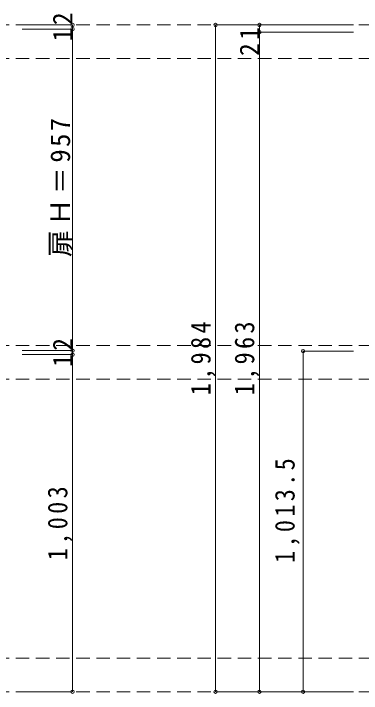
# Model space of a CAD drawing. Units: millimetres at full size, sheet at 1:20. Extents: x -3922 to 3878, y -2932 to 2722.
# Drawn here: x -2078 to -1044, y -1716 to 307 of the extents above; entities that cross this region are included whole.
import ezdxf

# ---------------------------------------------------------------- set-up
doc = ezdxf.new("R2010")
doc.units = ezdxf.units.MM
doc.header["$LTSCALE"] = 20
doc.header["$PDMODE"] = 32
doc.header["$PDSIZE"] = 10
doc.linetypes.add('DASHED2', pattern=[3, 2, -1])
doc.layers.add('0-B_寸法', color=7, linetype='Continuous', lineweight=9)
doc.styles.add('ＭＳ ゴシック', font='')
doc.styles.get('ＭＳ ゴシック').set_extended_font_data('MS Gothic')

msp = doc.modelspace()

# ---------------------------------------------------------------- linework, layer by layer
at = {"layer": '0-B_寸法', "color": 4, "linetype": 'DASHED2'}
for p, q in [((3008.16, 272.73), (-3093.22, 272.73)), ((3008.16, 172.73), (-3093.22, 172.73)), ((3008.16, -681.27), (-3093.22, -681.27)), ((3008.16, -781.27), (-3093.22, -781.27)), ((3008.16, -1611.27), (-3093.22, -1611.27)), ((3008.16, -1711.27), (-3093.22, -1711.27))]:
    msp.add_line(p, q, dxfattribs=at)
at = {"layer": '0-B_寸法', "color": 4}
for p, q in [((-1903.22, 272.73), (-2053.22, 272.73)), ((-1903.22, 260.73), (-1903.22, 272.73)), ((-1477.73, 272.73), (-1477.73, -1711.27)), ((-1477.73, 272.73), (-1067.73, 272.73)), ((-1347.73, 272.73), (-1347.73, 251.73)), ((-1903.22, 260.73), (-2053.22, 260.73)), ((-1903.22, -696.27), (-1903.22, 260.73)), ((-1347.73, 251.73), (-1347.73, -1711.27)), ((-1347.73, 251.73), (-1067.73, 251.73)), ((-1903.22, -696.27), (-2053.22, -696.27)), ((-1903.22, -708.27), (-1903.22, -696.27)), ((-1903.22, -708.27), (-2053.22, -708.27)), ((-1903.22, -1711.27), (-1903.22, -708.27)), ((-1903.22, -1711.27), (-2053.22, -1711.27)), ((-1477.73, -1711.27), (-1067.73, -1711.27))]:
    msp.add_line(p, q, dxfattribs=at)
msp.add_lwpolyline([(-1217.73, -1711.27), (-1217.73, -697.77), (-1067.73, -697.77)], dxfattribs=at)
at = {"layer": '0-B_寸法'}
for p in [(-1903.22, 272.73), (-1903.22, 260.73), (-1477.73, 272.73), (-1347.73, 272.73), (-1347.73, 251.73), (-1903.22, -696.27), (-1903.22, -708.27), (-1217.73, -697.77), (-1903.22, -1711.27), (-1477.73, -1711.27), (-1347.73, -1711.27), (-1217.73, -1711.27)]:
    msp.add_point(p, dxfattribs=at)

# ---------------------------------------------------------------- texts
at = {"layer": '0-B_寸法', "char_height": 58.65, "attachment_point": 7, "rotation": 90, "style": 'ＭＳ ゴシック'}
for s, insert in [('\\T1.27;\\W0.95;12', (-1903.22, 224.23)), ('\\T1.27;\\W0.95;21', (-1347.73, 180.45)), ('\\T1.17;扉Ｈ＝957', (-1903.22, -417.77)), ('\\T1.28;\\W0.9;1,984', (-1477.73, -829.27)), ('\\T1.28;\\W0.9;1,963', (-1347.73, -829.27)), ('\\T1.27;\\W0.95;12', (-1903.22, -744.77)), ('\\T1.28;\\W0.9;1,013.5', (-1227.73, -1328.27)), ('\\T1.28;\\W0.9;1,003', (-1903.22, -1319.77))]:
    msp.add_mtext(s, dxfattribs=dict(at, insert=insert))

doc.saveas('drawing.dxf')
